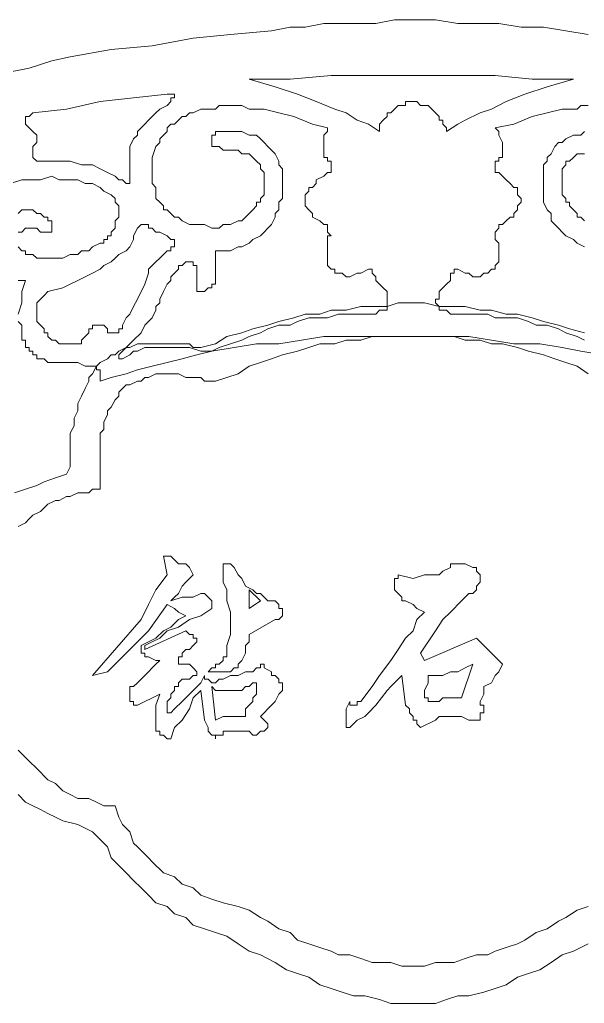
# Model space of a CAD drawing. Extents: x -66030 to 95157, y -13132 to 45879.
# Drawn here: x -1635 to -1043, y 9604 to 10635 of the extents above; entities that cross this region are included whole.
import ezdxf

# ---------------------------------------------------------------- set-up
doc = ezdxf.new("R2010")
doc.units = 0
doc.header["$LTSCALE"] = 100
doc.header["$MEASUREMENT"] = 0
doc.layers.get('0').update_dxf_attribs({"linetype": 'CONTINUOUS'})

msp = doc.modelspace()

# ---------------------------------------------------------------- linework, layer by layer
at = {"lineweight": 0}
for points in [[(-1644.1, 10580.4), (-1624.6, 10584.3), (-1601.1, 10592.1), (-1581.6, 10596.1), (-1538.6, 10603.9), (-1495.7, 10607.8), (-1452.7, 10615.6), (-1413.6, 10619.5), (-1370.7, 10623.4), (-1351.1, 10627.3), (-1335.5, 10627.3), (-1316, 10631.2), (-1296.5, 10631.2), (-1276.9, 10631.2), (-1261.3, 10631.2), (-1241.8, 10635.1), (-1222.2, 10635.1), (-1198.8, 10635.1), (-1175.4, 10631.2), (-1155.8, 10631.2), (-1132.4, 10631.2), (-1109, 10627.3), (-1085.5, 10627.3), (-1062.1, 10623.4), (-1038.7, 10619.5)], [(-1023, 10283.6), (-1046.5, 10287.5), (-1066, 10291.4), (-1089.4, 10295.3), (-1116.8, 10295.3), (-1140.2, 10299.2), (-1163.7, 10303.1), (-1191, 10303.1), (-1214.4, 10303.1), (-1241.8, 10303.1), (-1265.2, 10303.1), (-1292.6, 10303.1), (-1316, 10303.1), (-1339.4, 10299.2), (-1362.9, 10295.3), (-1386.3, 10295.3), (-1409.7, 10291.4), (-1433.2, 10287.5), (-1425.4, 10291.4), (-1413.6, 10295.3), (-1401.9, 10299.2), (-1394.1, 10303.1), (-1382.4, 10307), (-1374.6, 10310.9), (-1362.9, 10314.8), (-1351.1, 10314.8), (-1343.3, 10318.7), (-1331.6, 10322.6), (-1319.9, 10322.6), (-1312.1, 10322.6), (-1300.4, 10326.5), (-1288.6, 10326.5), (-1276.9, 10326.5), (-1265.2, 10326.5), (-1261.3, 10326.5), (-1257.4, 10330.5), (-1253.5, 10330.5), (-1253.5, 10330.5), (-1249.6, 10330.5), (-1249.6, 10330.5), (-1249.6, 10334.4), (-1249.6, 10334.4), (-1249.6, 10338.3), (-1249.6, 10338.3), (-1249.6, 10342.2), (-1249.6, 10342.2), (-1249.6, 10350), (-1253.5, 10353.9), (-1257.4, 10357.8), (-1257.4, 10357.8), (-1261.3, 10361.7), (-1261.3, 10365.6), (-1265.2, 10369.5), (-1265.2, 10369.5), (-1265.2, 10373.4), (-1269.1, 10373.4), (-1276.9, 10369.5), (-1280.8, 10369.5), (-1288.6, 10365.6), (-1292.6, 10365.6), (-1296.5, 10369.5), (-1300.4, 10369.5), (-1304.3, 10369.5), (-1304.3, 10373.4), (-1308.2, 10373.4), (-1308.2, 10373.4), (-1312.1, 10377.3), (-1312.1, 10381.2), (-1312.1, 10385.1), (-1312.1, 10389), (-1312.1, 10396.9), (-1312.1, 10400.8), (-1312.1, 10404.7), (-1312.1, 10408.6), (-1308.2, 10408.6), (-1312.1, 10412.5), (-1312.1, 10412.5), (-1312.1, 10416.4), (-1312.1, 10420.3), (-1316, 10420.3), (-1319.9, 10424.2), (-1327.7, 10428.1), (-1327.7, 10432), (-1331.6, 10435.9), (-1335.5, 10439.8), (-1335.5, 10443.7), (-1335.5, 10443.7), (-1335.5, 10447.6), (-1335.5, 10451.5), (-1331.6, 10455.4), (-1331.6, 10459.3), (-1327.7, 10459.3), (-1323.8, 10463.3), (-1323.8, 10467.2), (-1316, 10471.1), (-1312.1, 10475), (-1312.1, 10475), (-1308.2, 10475), (-1308.2, 10478.9), (-1308.2, 10478.9), (-1308.2, 10482.8), (-1308.2, 10486.7), (-1312.1, 10486.7), (-1312.1, 10490.6), (-1316, 10490.6), (-1316, 10494.5), (-1316, 10494.5), (-1316, 10498.4), (-1316, 10498.4), (-1316, 10502.3), (-1316, 10506.2), (-1316, 10514), (-1312.1, 10517.9), (-1312.1, 10521.8), (-1327.7, 10525.7), (-1347.2, 10533.6), (-1362.9, 10537.5), (-1378.5, 10541.4), (-1386.3, 10541.4), (-1394.1, 10541.4), (-1401.9, 10545.3), (-1405.8, 10545.3), (-1413.6, 10545.3), (-1421.5, 10545.3), (-1425.4, 10545.3), (-1429.3, 10541.4), (-1437.1, 10541.4), (-1441, 10541.4), (-1444.9, 10541.4), (-1452.7, 10537.5), (-1456.6, 10537.5), (-1460.5, 10533.6), (-1464.4, 10533.6), (-1468.3, 10529.7), (-1472.2, 10525.7), (-1476.1, 10525.7), (-1480, 10521.8), (-1480, 10517.9), (-1483.9, 10514), (-1487.9, 10510.1), (-1487.9, 10506.2), (-1491.8, 10502.3), (-1495.7, 10490.6), (-1495.7, 10482.8), (-1495.7, 10475), (-1495.7, 10471.1), (-1495.7, 10463.3), (-1495.7, 10463.3), (-1491.8, 10459.3), (-1491.8, 10455.4), (-1491.8, 10451.5), (-1491.8, 10447.6), (-1487.9, 10443.7), (-1487.9, 10443.7), (-1483.9, 10439.8), (-1483.9, 10435.9), (-1480, 10435.9), (-1476.1, 10432), (-1476.1, 10432), (-1472.2, 10428.1), (-1468.3, 10428.1), (-1464.4, 10424.2), (-1456.6, 10420.3), (-1448.8, 10420.3), (-1441, 10420.3), (-1433.2, 10416.4), (-1425.4, 10416.4), (-1421.5, 10420.3), (-1417.5, 10420.3), (-1413.6, 10420.3), (-1405.8, 10424.2), (-1401.9, 10424.2), (-1398, 10428.1), (-1398, 10428.1), (-1394.1, 10432), (-1390.2, 10435.9), (-1386.3, 10439.8), (-1386.3, 10443.7), (-1382.4, 10443.7), (-1382.4, 10447.6), (-1378.5, 10451.5), (-1378.5, 10455.4), (-1378.5, 10459.3), (-1378.5, 10463.3), (-1378.5, 10467.2), (-1378.5, 10471.1), (-1378.5, 10475), (-1382.4, 10478.9), (-1382.4, 10482.8), (-1386.3, 10486.7), (-1386.3, 10486.7), (-1390.2, 10490.6), (-1394.1, 10494.5), (-1398, 10494.5), (-1401.9, 10494.5), (-1405.8, 10498.4), (-1409.7, 10498.4), (-1417.5, 10498.4), (-1421.5, 10498.4), (-1425.4, 10502.3), (-1429.3, 10502.3), (-1433.2, 10502.3), (-1433.2, 10506.2), (-1433.2, 10506.2), (-1433.2, 10510.1), (-1433.2, 10510.1), (-1433.2, 10510.1), (-1433.2, 10514), (-1429.3, 10514), (-1429.3, 10517.9), (-1425.4, 10517.9), (-1421.5, 10517.9), (-1417.5, 10517.9), (-1413.6, 10517.9), (-1405.8, 10517.9), (-1401.9, 10517.9), (-1394.1, 10514), (-1386.3, 10514), (-1382.4, 10510.1), (-1378.5, 10506.2), (-1374.6, 10502.3), (-1374.6, 10502.3), (-1370.7, 10498.4), (-1370.7, 10498.4), (-1366.8, 10494.5), (-1362.9, 10486.7), (-1362.9, 10482.8), (-1359, 10478.9), (-1359, 10471.1), (-1359, 10467.2), (-1359, 10459.3), (-1359, 10455.4), (-1359, 10447.6), (-1362.9, 10443.7), (-1362.9, 10435.9), (-1366.8, 10432), (-1366.8, 10428.1), (-1370.7, 10420.3), (-1374.6, 10416.4), (-1378.5, 10412.5), (-1382.4, 10408.6), (-1390.2, 10404.7), (-1394.1, 10400.8), (-1401.9, 10396.9), (-1405.8, 10396.9), (-1413.6, 10392.9), (-1421.5, 10392.9), (-1429.3, 10392.9), (-1429.3, 10392.9), (-1429.3, 10389), (-1429.3, 10385.1), (-1429.3, 10385.1), (-1429.3, 10377.3), (-1429.3, 10373.4), (-1429.3, 10369.5), (-1429.3, 10365.6), (-1429.3, 10361.7), (-1429.3, 10361.7), (-1429.3, 10357.8), (-1433.2, 10357.8), (-1433.2, 10353.9), (-1437.1, 10353.9), (-1441, 10350), (-1444.9, 10350), (-1444.9, 10350), (-1444.9, 10350), (-1448.8, 10350), (-1448.8, 10350), (-1448.8, 10353.9), (-1448.8, 10357.8), (-1448.8, 10357.8), (-1448.8, 10361.7), (-1448.8, 10365.6), (-1448.8, 10369.5), (-1448.8, 10373.4), (-1448.8, 10373.4), (-1448.8, 10377.3), (-1452.7, 10377.3), (-1452.7, 10381.2), (-1452.7, 10381.2), (-1456.6, 10381.2), (-1456.6, 10381.2), (-1456.6, 10381.2), (-1460.5, 10381.2), (-1460.5, 10381.2), (-1464.4, 10377.3), (-1468.3, 10377.3), (-1468.3, 10373.4), (-1472.2, 10369.5), (-1476.1, 10365.6), (-1476.1, 10361.7), (-1480, 10357.8), (-1483.9, 10350), (-1487.9, 10342.2), (-1487.9, 10338.3), (-1491.8, 10334.4), (-1491.8, 10330.5), (-1495.7, 10322.6), (-1503.5, 10314.8), (-1507.4, 10307), (-1515.2, 10299.2), (-1519.1, 10295.3), (-1523, 10291.4), (-1526.9, 10287.5), (-1530.8, 10283.6), (-1530.8, 10283.6), (-1530.8, 10283.6), (-1530.8, 10279.7), (-1530.8, 10279.7), (-1526.9, 10279.7), (-1526.9, 10279.7), (-1526.9, 10279.7), (-1519.1, 10283.6), (-1515.2, 10287.5), (-1511.3, 10287.5), (-1503.5, 10291.4), (-1499.6, 10291.4), (-1491.8, 10291.4), (-1487.9, 10291.4), (-1480, 10291.4), (-1476.1, 10291.4), (-1468.3, 10291.4), (-1456.6, 10291.4), (-1444.9, 10287.5), (-1433.2, 10287.5), (-1448.8, 10283.6), (-1464.4, 10279.7), (-1480, 10275.8), (-1495.7, 10271.9), (-1511.3, 10268), (-1523, 10264), (-1538.6, 10260.1), (-1550.3, 10256.2), (-1550.3, 10260.1), (-1550.3, 10264), (-1550.3, 10268), (-1554.3, 10268), (-1554.3, 10271.9), (-1558.2, 10271.9), (-1558.2, 10271.9), (-1562.1, 10271.9), (-1566, 10271.9), (-1566, 10271.9), (-1573.8, 10275.8), (-1577.7, 10275.8), (-1585.5, 10275.8), (-1593.3, 10275.8), (-1597.2, 10275.8), (-1605, 10275.8), (-1608.9, 10279.7), (-1616.7, 10279.7), (-1616.7, 10283.6), (-1620.7, 10283.6), (-1620.7, 10287.5), (-1624.6, 10287.5), (-1624.6, 10291.4), (-1628.5, 10291.4), (-1628.5, 10295.3), (-1628.5, 10299.2), (-1632.4, 10299.2), (-1632.4, 10303.1), (-1632.4, 10307), (-1632.4, 10310.9), (-1632.4, 10314.8), (-1636.3, 10318.7)], [(-1042.6, 10299.2), (-1050.4, 10303.1), (-1062.1, 10307), (-1069.9, 10310.9), (-1081.6, 10314.8), (-1093.4, 10314.8), (-1101.2, 10318.7), (-1112.9, 10322.6), (-1124.6, 10322.6), (-1136.3, 10322.6), (-1144.1, 10326.5), (-1155.8, 10326.5), (-1167.6, 10326.5), (-1179.3, 10326.5), (-1183.2, 10326.5), (-1187.1, 10330.5), (-1191, 10330.5), (-1191, 10330.5), (-1194.9, 10330.5), (-1194.9, 10330.5), (-1194.9, 10334.4), (-1194.9, 10334.4), (-1198.8, 10338.3), (-1198.8, 10338.3), (-1198.8, 10342.2), (-1194.9, 10342.2), (-1194.9, 10350), (-1191, 10353.9), (-1187.1, 10357.8), (-1187.1, 10357.8), (-1183.2, 10361.7), (-1183.2, 10365.6), (-1183.2, 10369.5), (-1179.3, 10369.5), (-1179.3, 10373.4), (-1175.4, 10373.4), (-1167.6, 10369.5), (-1163.7, 10369.5), (-1159.8, 10365.6), (-1151.9, 10365.6), (-1148, 10369.5), (-1144.1, 10369.5), (-1144.1, 10369.5), (-1140.2, 10373.4), (-1136.3, 10373.4), (-1136.3, 10373.4), (-1136.3, 10377.3), (-1132.4, 10381.2), (-1132.4, 10385.1), (-1132.4, 10389), (-1132.4, 10396.9), (-1132.4, 10400.8), (-1136.3, 10404.7), (-1136.3, 10408.6), (-1136.3, 10408.6), (-1136.3, 10412.5), (-1136.3, 10412.5), (-1132.4, 10416.4), (-1132.4, 10420.3), (-1128.5, 10420.3), (-1124.6, 10424.2), (-1120.7, 10428.1), (-1116.8, 10428.1), (-1116.8, 10432), (-1112.9, 10435.9), (-1112.9, 10439.8), (-1109, 10443.7), (-1109, 10443.7), (-1109, 10447.6), (-1112.9, 10451.5), (-1112.9, 10455.4), (-1112.9, 10459.3), (-1116.8, 10459.3), (-1120.7, 10463.3), (-1124.6, 10467.2), (-1128.5, 10471.1), (-1132.4, 10475), (-1136.3, 10475), (-1136.3, 10475), (-1136.3, 10478.9), (-1136.3, 10478.9), (-1136.3, 10482.8), (-1136.3, 10486.7), (-1136.3, 10486.7), (-1132.4, 10486.7), (-1132.4, 10490.6), (-1128.5, 10490.6), (-1128.5, 10494.5), (-1128.5, 10494.5), (-1128.5, 10498.4), (-1128.5, 10498.4), (-1128.5, 10502.3), (-1128.5, 10506.2), (-1132.4, 10514), (-1132.4, 10517.9), (-1136.3, 10521.8), (-1116.8, 10525.7), (-1097.3, 10533.6), (-1081.6, 10537.5), (-1066, 10541.4), (-1058.2, 10541.4), (-1050.4, 10541.4), (-1046.5, 10545.3), (-1038.7, 10545.3)], [(-1042.6, 10517.9), (-1046.5, 10514), (-1054.3, 10514), (-1062.1, 10510.1), (-1066, 10506.2), (-1069.9, 10506.2), (-1073.8, 10502.3), (-1073.8, 10502.3), (-1077.7, 10494.5), (-1081.6, 10490.6), (-1081.6, 10486.7), (-1085.5, 10482.8), (-1085.5, 10475), (-1085.5, 10471.1), (-1085.5, 10463.3), (-1085.5, 10459.3), (-1085.5, 10451.5), (-1085.5, 10447.6), (-1085.5, 10443.7), (-1081.6, 10435.9), (-1077.7, 10432), (-1077.7, 10424.2), (-1073.8, 10420.3), (-1069.9, 10416.4), (-1066, 10412.5), (-1062.1, 10408.6), (-1054.3, 10404.7), (-1050.4, 10400.8), (-1042.6, 10396.9)], [(-1042.6, 10424.2), (-1046.5, 10428.1), (-1050.4, 10428.1), (-1050.4, 10432), (-1054.3, 10435.9), (-1058.2, 10439.8), (-1058.2, 10443.7), (-1062.1, 10443.7), (-1062.1, 10447.6), (-1066, 10451.5), (-1066, 10455.4), (-1066, 10459.3), (-1066, 10463.3), (-1066, 10467.2), (-1066, 10471.1), (-1066, 10475), (-1066, 10478.9), (-1062.1, 10482.8), (-1062.1, 10486.7), (-1058.2, 10486.7), (-1054.3, 10490.6), (-1050.4, 10494.5), (-1046.5, 10494.5), (-1042.6, 10494.5)], [(-1636.3, 10396.9), (-1632.4, 10392.9), (-1632.4, 10392.9), (-1628.5, 10392.9), (-1628.5, 10389), (-1624.6, 10389), (-1620.7, 10389), (-1620.7, 10389), (-1616.7, 10385.1), (-1612.8, 10385.1), (-1605, 10385.1), (-1601.1, 10385.1), (-1597.2, 10385.1), (-1589.4, 10385.1), (-1581.6, 10389), (-1573.8, 10389), (-1569.9, 10392.9), (-1562.1, 10392.9), (-1558.2, 10396.9), (-1550.3, 10400.8), (-1546.4, 10400.8), (-1546.4, 10404.7), (-1542.5, 10404.7), (-1542.5, 10408.6), (-1538.6, 10408.6), (-1538.6, 10412.5), (-1534.7, 10416.4), (-1534.7, 10420.3), (-1534.7, 10420.3), (-1534.7, 10424.2), (-1530.8, 10428.1), (-1530.8, 10432), (-1530.8, 10435.9), (-1530.8, 10439.8), (-1534.7, 10443.7), (-1534.7, 10447.6), (-1538.6, 10451.5), (-1546.4, 10455.4), (-1550.3, 10459.3), (-1558.2, 10463.3), (-1566, 10463.3), (-1573.8, 10467.2), (-1581.6, 10467.2), (-1593.3, 10467.2), (-1601.1, 10471.1), (-1612.8, 10467.2), (-1620.7, 10467.2), (-1632.4, 10467.2), (-1644.1, 10463.3)], [(-1636.3, 10432), (-1632.4, 10435.9), (-1628.5, 10435.9), (-1624.6, 10435.9), (-1620.7, 10435.9), (-1616.7, 10432), (-1612.8, 10432), (-1608.9, 10428.1), (-1608.9, 10428.1), (-1605, 10428.1), (-1605, 10424.2), (-1601.1, 10424.2), (-1601.1, 10420.3), (-1601.1, 10420.3), (-1601.1, 10416.4), (-1601.1, 10416.4), (-1601.1, 10412.5), (-1601.1, 10412.5), (-1601.1, 10412.5), (-1605, 10412.5), (-1605, 10412.5), (-1608.9, 10412.5), (-1608.9, 10412.5), (-1612.8, 10412.5), (-1616.7, 10416.4), (-1616.7, 10416.4), (-1620.7, 10416.4), (-1624.6, 10416.4), (-1624.6, 10416.4), (-1628.5, 10416.4), (-1628.5, 10416.4), (-1632.4, 10412.5), (-1632.4, 10412.5), (-1636.3, 10412.5)], [(-1636.3, 10326.5), (-1632.4, 10338.3), (-1632.4, 10350), (-1628.5, 10361.7), (-1636.3, 10361.7)], [(-1640.2, 10139.1), (-1628.5, 10143), (-1616.7, 10146.9), (-1608.9, 10150.8), (-1597.2, 10154.7), (-1585.5, 10158.6), (-1581.6, 10166.4), (-1581.6, 10178.1), (-1581.6, 10189.8), (-1581.6, 10201.6), (-1577.7, 10209.4), (-1577.7, 10217.2), (-1573.8, 10225), (-1573.8, 10232.8), (-1569.9, 10240.6), (-1566, 10248.4), (-1562.1, 10256.2), (-1562.1, 10260.1), (-1558.2, 10264), (-1554.3, 10271.9), (-1550.3, 10275.8), (-1542.5, 10279.7), (-1538.6, 10283.6), (-1534.7, 10283.6), (-1530.8, 10287.5), (-1523, 10291.4), (-1519.1, 10291.4), (-1511.3, 10295.3), (-1507.4, 10295.3), (-1499.6, 10295.3), (-1491.8, 10295.3), (-1487.9, 10295.3), (-1480, 10295.3), (-1472.2, 10295.3), (-1464.4, 10295.3), (-1456.6, 10295.3), (-1452.7, 10291.4), (-1444.9, 10291.4), (-1429.3, 10295.3), (-1417.5, 10303.1), (-1401.9, 10307), (-1390.2, 10310.9), (-1374.6, 10314.8), (-1362.9, 10318.7), (-1347.2, 10322.6), (-1335.5, 10326.5), (-1319.9, 10326.5), (-1308.2, 10330.5), (-1292.6, 10330.5), (-1276.9, 10334.4), (-1265.2, 10334.4), (-1249.6, 10334.4), (-1237.9, 10338.3), (-1222.2, 10338.3), (-1222.2, 10338.3), (-1210.5, 10338.3), (-1194.9, 10334.4), (-1179.3, 10334.4), (-1167.6, 10334.4), (-1151.9, 10330.5), (-1140.2, 10330.5), (-1124.6, 10326.5), (-1112.9, 10326.5), (-1097.3, 10322.6), (-1085.5, 10318.7), (-1069.9, 10314.8), (-1058.2, 10310.9), (-1042.6, 10307)], [(-1640.2, 10139.1), (-1628.5, 10143), (-1616.7, 10146.9), (-1608.9, 10150.8), (-1597.2, 10154.7), (-1585.5, 10158.6), (-1581.6, 10166.4), (-1581.6, 10178.1), (-1581.6, 10189.8), (-1581.6, 10201.6), (-1577.7, 10209.4), (-1577.7, 10217.2), (-1573.8, 10225), (-1573.8, 10232.8), (-1569.9, 10240.6), (-1566, 10248.4), (-1562.1, 10256.2), (-1562.1, 10260.1), (-1558.2, 10264), (-1554.3, 10271.9), (-1550.3, 10275.8), (-1542.5, 10279.7), (-1538.6, 10283.6), (-1534.7, 10283.6), (-1530.8, 10287.5), (-1523, 10291.4), (-1519.1, 10291.4), (-1511.3, 10295.3), (-1507.4, 10295.3), (-1499.6, 10295.3), (-1491.8, 10295.3), (-1487.9, 10295.3), (-1480, 10295.3), (-1472.2, 10295.3), (-1464.4, 10295.3), (-1456.6, 10295.3), (-1452.7, 10291.4), (-1444.9, 10291.4), (-1429.3, 10295.3), (-1417.5, 10303.1), (-1401.9, 10307), (-1390.2, 10310.9), (-1374.6, 10314.8), (-1362.9, 10318.7), (-1347.2, 10322.6), (-1335.5, 10326.5), (-1319.9, 10326.5), (-1308.2, 10330.5), (-1292.6, 10330.5), (-1276.9, 10334.4), (-1265.2, 10334.4), (-1249.6, 10334.4), (-1237.9, 10338.3), (-1222.2, 10338.3), (-1222.2, 10338.3), (-1210.5, 10338.3), (-1194.9, 10334.4), (-1179.3, 10334.4), (-1167.6, 10334.4), (-1151.9, 10330.5), (-1140.2, 10330.5), (-1124.6, 10326.5), (-1112.9, 10326.5), (-1097.3, 10322.6), (-1085.5, 10318.7), (-1069.9, 10314.8), (-1058.2, 10310.9), (-1042.6, 10307)], [(-1038.7, 10264), (-1050.4, 10271.9), (-1062.1, 10275.8), (-1073.8, 10279.7), (-1085.5, 10283.6), (-1101.2, 10287.5), (-1112.9, 10291.4), (-1128.5, 10295.3), (-1140.2, 10295.3), (-1151.9, 10299.2), (-1167.6, 10299.2), (-1179.3, 10303.1), (-1194.9, 10303.1), (-1210.5, 10303.1), (-1222.2, 10303.1), (-1237.9, 10303.1), (-1249.6, 10303.1), (-1265.2, 10303.1), (-1276.9, 10299.2), (-1292.6, 10299.2), (-1304.3, 10295.3), (-1319.9, 10295.3), (-1331.6, 10291.4), (-1343.3, 10287.5), (-1359, 10283.6), (-1370.7, 10279.7), (-1382.4, 10275.8), (-1394.1, 10271.9), (-1405.8, 10264), (-1417.5, 10260.1), (-1429.3, 10256.2), (-1441, 10256.2), (-1444.9, 10260.1), (-1452.7, 10260.1), (-1460.5, 10260.1), (-1468.3, 10264), (-1476.1, 10264), (-1480, 10264), (-1487.9, 10264), (-1491.8, 10264), (-1499.6, 10260.1), (-1503.5, 10260.1), (-1507.4, 10256.2), (-1511.3, 10256.2), (-1519.1, 10252.3), (-1523, 10252.3), (-1526.9, 10248.4), (-1530.8, 10244.5), (-1530.8, 10240.6), (-1534.7, 10236.7), (-1538.6, 10228.9), (-1542.5, 10225), (-1542.5, 10221.1), (-1546.4, 10213.3), (-1546.4, 10205.5), (-1550.3, 10201.6), (-1550.3, 10193.7), (-1550.3, 10185.9), (-1550.3, 10178.1), (-1550.3, 10170.3), (-1550.3, 10162.5), (-1550.3, 10150.8), (-1550.3, 10143), (-1558.2, 10143), (-1562.1, 10139.1), (-1569.9, 10139.1), (-1573.8, 10139.1), (-1581.6, 10135.2), (-1585.5, 10135.2), (-1593.3, 10131.2), (-1597.2, 10131.2), (-1605, 10127.3), (-1608.9, 10123.4), (-1612.8, 10119.5), (-1620.7, 10115.6), (-1624.6, 10111.7), (-1628.5, 10107.8), (-1636.3, 10103.9)], [(-1038.7, 10264), (-1050.4, 10271.9), (-1062.1, 10275.8), (-1073.8, 10279.7), (-1085.5, 10283.6), (-1101.2, 10287.5), (-1112.9, 10291.4), (-1128.5, 10295.3), (-1140.2, 10295.3), (-1151.9, 10299.2), (-1167.6, 10299.2), (-1179.3, 10303.1), (-1194.9, 10303.1), (-1210.5, 10303.1), (-1222.2, 10303.1), (-1237.9, 10303.1), (-1249.6, 10303.1), (-1265.2, 10303.1), (-1276.9, 10299.2), (-1292.6, 10299.2), (-1304.3, 10295.3), (-1319.9, 10295.3), (-1331.6, 10291.4), (-1343.3, 10287.5), (-1359, 10283.6), (-1370.7, 10279.7), (-1382.4, 10275.8), (-1394.1, 10271.9), (-1405.8, 10264), (-1417.5, 10260.1), (-1429.3, 10256.2), (-1441, 10256.2), (-1444.9, 10260.1), (-1452.7, 10260.1), (-1460.5, 10260.1), (-1468.3, 10264), (-1476.1, 10264), (-1480, 10264), (-1487.9, 10264), (-1491.8, 10264), (-1499.6, 10260.1), (-1503.5, 10260.1), (-1507.4, 10256.2), (-1511.3, 10256.2), (-1519.1, 10252.3), (-1523, 10252.3), (-1526.9, 10248.4), (-1530.8, 10244.5), (-1530.8, 10240.6), (-1534.7, 10236.7), (-1538.6, 10228.9), (-1542.5, 10225), (-1542.5, 10221.1), (-1546.4, 10213.3), (-1546.4, 10205.5), (-1550.3, 10201.6), (-1550.3, 10193.7), (-1550.3, 10185.9), (-1550.3, 10178.1), (-1550.3, 10170.3), (-1550.3, 10162.5), (-1550.3, 10150.8), (-1550.3, 10143), (-1558.2, 10143), (-1562.1, 10139.1), (-1569.9, 10139.1), (-1573.8, 10139.1), (-1581.6, 10135.2), (-1585.5, 10135.2), (-1593.3, 10131.2), (-1597.2, 10131.2), (-1605, 10127.3), (-1608.9, 10123.4), (-1612.8, 10119.5), (-1620.7, 10115.6), (-1624.6, 10111.7), (-1628.5, 10107.8), (-1636.3, 10103.9)], [(-1636.3, 9869.5), (-1628.5, 9861.7), (-1624.6, 9857.8), (-1616.7, 9850), (-1612.8, 9846.1), (-1608.9, 9842.2), (-1605, 9838.3), (-1597.2, 9834.4), (-1589.4, 9826.6), (-1581.6, 9822.7), (-1573.8, 9818.8), (-1562.1, 9818.8), (-1554.3, 9814.9), (-1546.4, 9811), (-1534.7, 9811), (-1530.8, 9799.2), (-1526.9, 9791.4), (-1519.1, 9783.6), (-1515.2, 9771.9), (-1511.3, 9768), (-1507.4, 9764.1), (-1503.5, 9760.2), (-1499.6, 9756.3), (-1495.7, 9752.4), (-1491.8, 9748.5), (-1487.9, 9744.6), (-1483.9, 9740.6), (-1472.2, 9736.7), (-1464.4, 9728.9), (-1452.7, 9725), (-1444.9, 9717.2), (-1433.2, 9713.3), (-1421.5, 9709.4), (-1405.8, 9705.5), (-1394.1, 9701.6), (-1382.4, 9693.8), (-1374.6, 9689.9), (-1362.9, 9682.1), (-1351.1, 9678.2), (-1343.3, 9670.3), (-1331.6, 9666.4), (-1319.9, 9662.5), (-1308.2, 9658.6), (-1300.4, 9654.7), (-1288.6, 9654.7), (-1276.9, 9650.8), (-1265.2, 9646.9), (-1257.4, 9646.9), (-1245.7, 9646.9), (-1234, 9643), (-1222.2, 9643), (-1222.2, 9643), (-1210.5, 9643), (-1198.8, 9646.9), (-1191, 9646.9), (-1179.3, 9646.9), (-1167.6, 9650.8), (-1155.8, 9654.7), (-1144.1, 9654.7), (-1136.3, 9658.6), (-1124.6, 9662.5), (-1112.9, 9666.4), (-1105.1, 9670.3), (-1093.4, 9678.2), (-1081.6, 9682.1), (-1069.9, 9689.9), (-1062.1, 9693.8), (-1050.4, 9701.6), (-1038.7, 9705.5)], [(-1636.3, 9869.5), (-1628.5, 9861.7), (-1624.6, 9857.8), (-1616.7, 9850), (-1612.8, 9846.1), (-1608.9, 9842.2), (-1605, 9838.3), (-1597.2, 9834.4), (-1589.4, 9826.6), (-1581.6, 9822.7), (-1573.8, 9818.8), (-1562.1, 9818.8), (-1554.3, 9814.9), (-1546.4, 9811), (-1534.7, 9811), (-1530.8, 9799.2), (-1526.9, 9791.4), (-1519.1, 9783.6), (-1515.2, 9771.9), (-1511.3, 9768), (-1507.4, 9764.1), (-1503.5, 9760.2), (-1499.6, 9756.3), (-1495.7, 9752.4), (-1491.8, 9748.5), (-1487.9, 9744.6), (-1483.9, 9740.6), (-1472.2, 9736.7), (-1464.4, 9728.9), (-1452.7, 9725), (-1444.9, 9717.2), (-1433.2, 9713.3), (-1421.5, 9709.4), (-1405.8, 9705.5), (-1394.1, 9701.6), (-1382.4, 9693.8), (-1374.6, 9689.9), (-1362.9, 9682.1), (-1351.1, 9678.2), (-1343.3, 9670.3), (-1331.6, 9666.4), (-1319.9, 9662.5), (-1308.2, 9658.6), (-1300.4, 9654.7), (-1288.6, 9654.7), (-1276.9, 9650.8), (-1265.2, 9646.9), (-1257.4, 9646.9), (-1245.7, 9646.9), (-1234, 9643), (-1222.2, 9643), (-1222.2, 9643), (-1210.5, 9643), (-1198.8, 9646.9), (-1191, 9646.9), (-1179.3, 9646.9), (-1167.6, 9650.8), (-1155.8, 9654.7), (-1144.1, 9654.7), (-1136.3, 9658.6), (-1124.6, 9662.5), (-1112.9, 9666.4), (-1105.1, 9670.3), (-1093.4, 9678.2), (-1081.6, 9682.1), (-1069.9, 9689.9), (-1062.1, 9693.8), (-1050.4, 9701.6), (-1038.7, 9705.5)], [(-1038.7, 9666.4), (-1054.3, 9658.6), (-1066, 9654.7), (-1077.7, 9646.9), (-1089.4, 9639.1), (-1101.2, 9635.2), (-1112.9, 9631.3), (-1124.6, 9623.5), (-1136.3, 9619.6), (-1148, 9615.7), (-1163.7, 9611.8), (-1175.4, 9611.8), (-1187.1, 9607.8), (-1198.8, 9603.9), (-1210.5, 9603.9), (-1222.2, 9603.9), (-1234, 9603.9), (-1245.7, 9603.9), (-1257.4, 9607.8), (-1273, 9611.8), (-1284.7, 9611.8), (-1296.5, 9615.7), (-1308.2, 9619.6), (-1319.9, 9623.5), (-1331.6, 9631.3), (-1343.3, 9635.2), (-1355.1, 9639.1), (-1366.8, 9646.9), (-1382.4, 9654.7), (-1394.1, 9658.6), (-1405.8, 9666.4), (-1417.5, 9674.2), (-1429.3, 9678.2), (-1441, 9682.1), (-1452.7, 9686), (-1460.5, 9693.8), (-1472.2, 9697.7), (-1480, 9705.5), (-1491.8, 9709.4), (-1499.6, 9717.2), (-1507.4, 9725), (-1515.2, 9732.8), (-1523, 9740.6), (-1530.8, 9748.5), (-1538.6, 9756.3), (-1542.5, 9768), (-1550.3, 9775.8), (-1558.2, 9783.6), (-1573.8, 9791.4), (-1589.4, 9795.3), (-1597.2, 9799.2), (-1605, 9803.1), (-1612.8, 9807.1), (-1620.7, 9811), (-1628.5, 9814.9), (-1636.3, 9822.7)], [(-1038.7, 9666.4), (-1054.3, 9658.6), (-1066, 9654.7), (-1077.7, 9646.9), (-1089.4, 9639.1), (-1101.2, 9635.2), (-1112.9, 9631.3), (-1124.6, 9623.5), (-1136.3, 9619.6), (-1148, 9615.7), (-1163.7, 9611.8), (-1175.4, 9611.8), (-1187.1, 9607.8), (-1198.8, 9603.9), (-1210.5, 9603.9), (-1222.2, 9603.9), (-1234, 9603.9), (-1245.7, 9603.9), (-1257.4, 9607.8), (-1273, 9611.8), (-1284.7, 9611.8), (-1296.5, 9615.7), (-1308.2, 9619.6), (-1319.9, 9623.5), (-1331.6, 9631.3), (-1343.3, 9635.2), (-1355.1, 9639.1), (-1366.8, 9646.9), (-1382.4, 9654.7), (-1394.1, 9658.6), (-1405.8, 9666.4), (-1417.5, 9674.2), (-1429.3, 9678.2), (-1441, 9682.1), (-1452.7, 9686), (-1460.5, 9693.8), (-1472.2, 9697.7), (-1480, 9705.5), (-1491.8, 9709.4), (-1499.6, 9717.2), (-1507.4, 9725), (-1515.2, 9732.8), (-1523, 9740.6), (-1530.8, 9748.5), (-1538.6, 9756.3), (-1542.5, 9768), (-1550.3, 9775.8), (-1558.2, 9783.6), (-1573.8, 9791.4), (-1589.4, 9795.3), (-1597.2, 9799.2), (-1605, 9803.1), (-1612.8, 9807.1), (-1620.7, 9811), (-1628.5, 9814.9), (-1636.3, 9822.7)]]:
    msp.add_lwpolyline(points, dxfattribs=at)
for points in [[(-1187.1, 10517.9), (-1175.4, 10525.7), (-1167.6, 10529.7), (-1151.9, 10537.5), (-1140.2, 10541.4), (-1124.6, 10549.2), (-1105.1, 10557), (-1081.6, 10564.8), (-1054.3, 10572.6), (-1097.3, 10572.6), (-1136.3, 10576.5), (-1179.3, 10576.5), (-1202.7, 10576.5), (-1222.2, 10576.5), (-1241.8, 10576.5), (-1265.2, 10576.5), (-1308.2, 10576.5), (-1351.1, 10572.6), (-1394.1, 10572.6), (-1366.8, 10564.8), (-1343.3, 10557), (-1323.8, 10549.2), (-1304.3, 10541.4), (-1292.6, 10537.5), (-1280.8, 10529.7), (-1269.1, 10525.7), (-1257.4, 10517.9), (-1257.4, 10521.8), (-1257.4, 10525.7), (-1253.5, 10529.7), (-1253.5, 10529.7), (-1249.6, 10533.6), (-1249.6, 10537.5), (-1245.7, 10537.5), (-1241.8, 10541.4), (-1241.8, 10541.4), (-1237.9, 10545.3), (-1237.9, 10545.3), (-1234, 10545.3), (-1230.1, 10545.3), (-1230.1, 10549.2), (-1226.2, 10549.2), (-1222.2, 10549.2), (-1218.3, 10549.2), (-1218.3, 10549.2), (-1214.4, 10545.3), (-1210.5, 10545.3), (-1210.5, 10545.3), (-1206.6, 10545.3), (-1202.7, 10541.4), (-1202.7, 10541.4), (-1198.8, 10537.5), (-1198.8, 10537.5), (-1194.9, 10533.6), (-1194.9, 10529.7), (-1191, 10529.7), (-1191, 10525.7), (-1187.1, 10521.8), (-1187.1, 10517.9)], [(-1476.1, 10549.2), (-1476.1, 10553.1), (-1472.2, 10553.1), (-1472.2, 10557), (-1472.2, 10557), (-1472.2, 10557), (-1472.2, 10557), (-1472.2, 10557), (-1476.1, 10557), (-1480, 10557), (-1480, 10557), (-1515.2, 10553.1), (-1550.3, 10549.2), (-1585.5, 10541.4), (-1620.7, 10537.5), (-1624.6, 10533.6), (-1628.5, 10533.6), (-1628.5, 10533.6), (-1628.5, 10529.7), (-1628.5, 10529.7), (-1628.5, 10525.7), (-1628.5, 10525.7), (-1624.6, 10521.8), (-1620.7, 10517.9), (-1620.7, 10517.9), (-1616.7, 10514), (-1616.7, 10510.1), (-1616.7, 10506.2), (-1620.7, 10502.3), (-1620.7, 10498.4), (-1620.7, 10494.5), (-1620.7, 10494.5), (-1620.7, 10490.6), (-1620.7, 10490.6), (-1620.7, 10490.6), (-1616.7, 10486.7), (-1612.8, 10486.7), (-1612.8, 10486.7), (-1608.9, 10486.7), (-1593.3, 10486.7), (-1581.6, 10486.7), (-1569.9, 10482.8), (-1558.2, 10482.8), (-1550.3, 10478.9), (-1542.5, 10475), (-1534.7, 10471.1), (-1530.8, 10467.2), (-1526.9, 10467.2), (-1526.9, 10467.2), (-1523, 10463.3), (-1523, 10463.3), (-1523, 10463.3), (-1519.1, 10463.3), (-1519.1, 10463.3), (-1519.1, 10463.3), (-1519.1, 10467.2), (-1519.1, 10471.1), (-1519.1, 10475), (-1519.1, 10482.8), (-1519.1, 10486.7), (-1519.1, 10494.5), (-1519.1, 10498.4), (-1519.1, 10502.3), (-1515.2, 10510.1), (-1511.3, 10514), (-1511.3, 10517.9), (-1507.4, 10521.8), (-1503.5, 10525.7), (-1499.6, 10529.7), (-1495.7, 10533.6), (-1491.8, 10537.5), (-1487.9, 10541.4), (-1480, 10545.3), (-1476.1, 10549.2)], [(-1476.1, 10404.7), (-1480, 10408.6), (-1487.9, 10412.5), (-1491.8, 10412.5), (-1491.8, 10412.5), (-1495.7, 10416.4), (-1499.6, 10416.4), (-1499.6, 10420.3), (-1503.5, 10420.3), (-1503.5, 10420.3), (-1507.4, 10420.3), (-1507.4, 10420.3), (-1507.4, 10420.3), (-1511.3, 10416.4), (-1511.3, 10416.4), (-1515.2, 10408.6), (-1515.2, 10404.7), (-1519.1, 10396.9), (-1523, 10392.9), (-1530.8, 10389), (-1534.7, 10385.1), (-1538.6, 10381.2), (-1546.4, 10377.3), (-1550.3, 10373.4), (-1558.2, 10369.5), (-1566, 10365.6), (-1573.8, 10361.7), (-1581.6, 10357.8), (-1589.4, 10353.9), (-1605, 10350), (-1608.9, 10346.1), (-1612.8, 10342.2), (-1612.8, 10342.2), (-1616.7, 10338.3), (-1616.7, 10334.4), (-1616.7, 10330.5), (-1616.7, 10326.5), (-1616.7, 10326.5), (-1616.7, 10322.6), (-1616.7, 10318.7), (-1612.8, 10314.8), (-1612.8, 10314.8), (-1608.9, 10310.9), (-1608.9, 10307), (-1605, 10307), (-1605, 10303.1), (-1601.1, 10299.2), (-1601.1, 10299.2), (-1597.2, 10299.2), (-1593.3, 10295.3), (-1589.4, 10295.3), (-1589.4, 10295.3), (-1585.5, 10295.3), (-1581.6, 10295.3), (-1577.7, 10295.3), (-1577.7, 10295.3), (-1573.8, 10295.3), (-1569.9, 10295.3), (-1569.9, 10299.2), (-1566, 10303.1), (-1566, 10303.1), (-1562.1, 10307), (-1562.1, 10310.9), (-1558.2, 10310.9), (-1558.2, 10314.8), (-1554.3, 10314.8), (-1550.3, 10314.8), (-1550.3, 10314.8), (-1546.4, 10314.8), (-1542.5, 10310.9), (-1542.5, 10307), (-1538.6, 10307), (-1534.7, 10307), (-1534.7, 10307), (-1530.8, 10307), (-1530.8, 10310.9), (-1526.9, 10310.9), (-1526.9, 10314.8), (-1523, 10322.6), (-1519.1, 10326.5), (-1515.2, 10334.4), (-1511.3, 10342.2), (-1503.5, 10357.8), (-1499.6, 10369.5), (-1499.6, 10373.4), (-1499.6, 10373.4), (-1495.7, 10377.3), (-1495.7, 10377.3), (-1491.8, 10381.2), (-1487.9, 10385.1), (-1487.9, 10385.1), (-1480, 10392.9), (-1476.1, 10392.9), (-1476.1, 10396.9), (-1472.2, 10396.9), (-1472.2, 10400.8), (-1472.2, 10400.8), (-1472.2, 10400.8), (-1472.2, 10400.8), (-1472.2, 10404.7), (-1472.2, 10404.7), (-1472.2, 10404.7), (-1476.1, 10404.7)], [(-1362.9, 9928.1), (-1366.8, 9920.3), (-1370.7, 9916.4), (-1374.6, 9912.5), (-1378.5, 9908.6), (-1382.4, 9904.7), (-1378.5, 9900.8), (-1378.5, 9900.8), (-1374.6, 9896.9), (-1374.6, 9893), (-1374.6, 9893), (-1378.5, 9889.1), (-1378.5, 9889.1), (-1378.5, 9889.1), (-1382.4, 9889.1), (-1386.3, 9885.2), (-1390.2, 9885.2), (-1394.1, 9889.1), (-1409.7, 9889.1), (-1417.5, 9889.1), (-1417.5, 9889.1), (-1421.5, 9889.1), (-1421.5, 9885.2), (-1425.4, 9885.2), (-1429.3, 9885.2), (-1429.3, 9881.3), (-1429.3, 9885.2), (-1433.2, 9885.2), (-1437.1, 9889.1), (-1437.1, 9893), (-1441, 9900.8), (-1444.9, 9932), (-1452.7, 9924.2), (-1456.6, 9912.5), (-1464.4, 9900.8), (-1472.2, 9893), (-1476.1, 9881.3), (-1480, 9881.3), (-1483.9, 9885.2), (-1483.9, 9885.2), (-1487.9, 9885.2), (-1487.9, 9889.1), (-1491.8, 9889.1), (-1491.8, 9893), (-1491.8, 9896.9), (-1491.8, 9916.4), (-1487.9, 9928.1), (-1511.3, 9916.4), (-1515.2, 9916.4), (-1515.2, 9920.3), (-1515.2, 9920.3), (-1519.1, 9920.3), (-1519.1, 9924.2), (-1519.1, 9924.2), (-1519.1, 9928.1), (-1519.1, 9928.1), (-1519.1, 9932), (-1519.1, 9932), (-1519.1, 9932), (-1519.1, 9935.9), (-1515.2, 9935.9), (-1511.3, 9939.9), (-1503.5, 9947.7), (-1499.6, 9951.6), (-1495.7, 9955.5), (-1491.8, 9959.4), (-1487.9, 9963.3), (-1487.9, 9963.3), (-1491.8, 9963.3), (-1499.6, 9967.2), (-1503.5, 9967.2), (-1503.5, 9971.1), (-1507.4, 9971.1), (-1507.4, 9971.1), (-1507.4, 9975), (-1507.4, 9975), (-1507.4, 9975), (-1507.4, 9978.9), (-1491.8, 9986.7), (-1483.9, 9994.5), (-1476.1, 9998.4), (-1468.3, 10006.3), (-1460.5, 10010.2), (-1468.3, 10014.1), (-1472.2, 10018), (-1480, 10021.9), (-1499.6, 9994.5), (-1542.5, 9951.6), (-1558.2, 9947.7), (-1507.4, 10006.3), (-1499.6, 10021.9), (-1491.8, 10037.5), (-1480, 10053.1), (-1483.9, 10072.7), (-1476.1, 10072.7), (-1472.2, 10068.8), (-1468.3, 10064.8), (-1460.5, 10064.8), (-1456.6, 10060.9), (-1452.7, 10053.1), (-1460.5, 10045.3), (-1464.4, 10041.4), (-1468.3, 10033.6), (-1472.2, 10029.7), (-1476.1, 10025.8), (-1464.4, 10029.7), (-1456.6, 10029.7), (-1452.7, 10029.7), (-1444.9, 10033.6), (-1441, 10033.6), (-1437.1, 10029.7), (-1437.1, 10029.7), (-1433.2, 10025.8), (-1433.2, 10021.9), (-1433.2, 10018), (-1433.2, 10018), (-1444.9, 10010.2), (-1456.6, 10006.3), (-1468.3, 9998.4), (-1480, 9994.5), (-1487.9, 9986.7), (-1495.7, 9982.8), (-1503.5, 9978.9), (-1503.5, 9975), (-1460.5, 9994.5), (-1456.6, 9990.6), (-1452.7, 9990.6), (-1452.7, 9986.7), (-1448.8, 9986.7), (-1448.8, 9986.7), (-1448.8, 9982.8), (-1448.8, 9982.8), (-1448.8, 9982.8), (-1452.7, 9978.9), (-1452.7, 9978.9), (-1456.6, 9975), (-1460.5, 9975), (-1460.5, 9975), (-1464.4, 9971.1), (-1464.4, 9971.1), (-1464.4, 9967.2), (-1468.3, 9967.2), (-1468.3, 9963.3), (-1468.3, 9963.3), (-1468.3, 9959.4), (-1464.4, 9959.4), (-1464.4, 9959.4), (-1460.5, 9959.4), (-1456.6, 9959.4), (-1456.6, 9959.4), (-1452.7, 9955.5), (-1452.7, 9955.5), (-1448.8, 9951.6), (-1448.8, 9951.6), (-1448.8, 9947.7), (-1452.7, 9947.7), (-1456.6, 9943.8), (-1464.4, 9943.8), (-1468.3, 9939.9), (-1468.3, 9935.9), (-1472.2, 9935.9), (-1472.2, 9932), (-1476.1, 9928.1), (-1476.1, 9924.2), (-1480, 9920.3), (-1480, 9912.5), (-1480, 9908.6), (-1476.1, 9908.6), (-1472.2, 9912.5), (-1464.4, 9920.3), (-1456.6, 9928.1), (-1452.7, 9932), (-1444.9, 9939.9), (-1441, 9947.7), (-1441, 9947.7), (-1441, 9943.8), (-1437.1, 9943.8), (-1437.1, 9943.8), (-1437.1, 9943.8), (-1433.2, 9939.9), (-1433.2, 9939.9), (-1429.3, 9939.9), (-1425.4, 9943.8), (-1421.5, 9943.8), (-1413.6, 9947.7), (-1409.7, 9947.7), (-1405.8, 9947.7), (-1398, 9951.6), (-1390.2, 9951.6), (-1386.3, 9955.5), (-1382.4, 9955.5), (-1382.4, 9959.4), (-1382.4, 9959.4), (-1378.5, 9959.4), (-1378.5, 9955.5), (-1370.7, 9951.6), (-1370.7, 9947.7), (-1366.8, 9947.7), (-1362.9, 9943.8), (-1362.9, 9943.8), (-1362.9, 9939.9), (-1359, 9939.9), (-1359, 9935.9), (-1359, 9935.9), (-1359, 9935.9), (-1359, 9932), (-1362.9, 9928.1)], [(-1366.8, 10006.3), (-1394.1, 9990.6), (-1394.1, 9982.8), (-1398, 9978.9), (-1398, 9971.1), (-1401.9, 9963.3), (-1401.9, 9963.3), (-1405.8, 9959.4), (-1405.8, 9955.5), (-1409.7, 9955.5), (-1413.6, 9951.6), (-1417.5, 9951.6), (-1417.5, 9951.6), (-1421.5, 9951.6), (-1425.4, 9951.6), (-1429.3, 9951.6), (-1429.3, 9951.6), (-1433.2, 9951.6), (-1437.1, 9951.6), (-1437.1, 9951.6), (-1433.2, 9955.5), (-1429.3, 9955.5), (-1429.3, 9959.4), (-1425.4, 9959.4), (-1425.4, 9959.4), (-1421.5, 9963.3), (-1421.5, 9963.3), (-1421.5, 9967.2), (-1417.5, 9967.2), (-1417.5, 9971.1), (-1417.5, 9975), (-1417.5, 9978.9), (-1413.6, 9990.6), (-1413.6, 10002.3), (-1413.6, 10014.1), (-1417.5, 10025.8), (-1417.5, 10033.6), (-1417.5, 10037.5), (-1421.5, 10045.3), (-1421.5, 10049.2), (-1421.5, 10053.1), (-1421.5, 10057), (-1421.5, 10060.9), (-1421.5, 10064.8), (-1417.5, 10064.8), (-1417.5, 10064.8), (-1413.6, 10064.8), (-1409.7, 10060.9), (-1405.8, 10053.1), (-1401.9, 10049.2), (-1398, 10041.4), (-1390.2, 10037.5), (-1386.3, 10033.6), (-1382.4, 10033.6), (-1378.5, 10029.7), (-1374.6, 10025.8), (-1370.7, 10025.8), (-1366.8, 10025.8), (-1362.9, 10021.9), (-1362.9, 10018), (-1359, 10018), (-1359, 10014.1), (-1359, 10014.1), (-1359, 10014.1), (-1359, 10010.2), (-1359, 10010.2), (-1359, 10010.2), (-1362.9, 10006.3), (-1366.8, 10006.3)], [(-1128.5, 9959.4), (-1132.4, 9951.6), (-1136.3, 9947.7), (-1140.2, 9939.9), (-1148, 9935.9), (-1148, 9928.1), (-1151.9, 9920.3), (-1151.9, 9920.3), (-1151.9, 9916.4), (-1148, 9916.4), (-1148, 9912.5), (-1148, 9912.5), (-1148, 9908.6), (-1151.9, 9908.6), (-1151.9, 9904.7), (-1151.9, 9904.7), (-1151.9, 9900.8), (-1155.8, 9900.8), (-1155.8, 9900.8), (-1159.8, 9900.8), (-1163.7, 9900.8), (-1171.5, 9904.7), (-1179.3, 9904.7), (-1179.3, 9904.7), (-1179.3, 9904.7), (-1183.2, 9904.7), (-1187.1, 9904.7), (-1191, 9904.7), (-1194.9, 9904.7), (-1198.8, 9900.8), (-1214.4, 9893), (-1218.3, 9896.9), (-1218.3, 9900.8), (-1222.2, 9900.8), (-1222.2, 9904.7), (-1226.2, 9908.6), (-1226.2, 9912.5), (-1226.2, 9912.5), (-1230.1, 9916.4), (-1234, 9947.7), (-1237.9, 9943.8), (-1241.8, 9939.9), (-1245.7, 9935.9), (-1249.6, 9932), (-1261.3, 9916.4), (-1269.1, 9908.6), (-1273, 9904.7), (-1280.8, 9900.8), (-1284.7, 9896.9), (-1288.6, 9893), (-1288.6, 9893), (-1292.6, 9893), (-1292.6, 9896.9), (-1292.6, 9900.8), (-1292.6, 9904.7), (-1292.6, 9908.6), (-1292.6, 9912.5), (-1288.6, 9920.3), (-1288.6, 9920.3), (-1288.6, 9916.4), (-1288.6, 9916.4), (-1284.7, 9916.4), (-1284.7, 9916.4), (-1280.8, 9916.4), (-1280.8, 9920.3), (-1276.9, 9920.3), (-1265.2, 9935.9), (-1265.2, 9935.9), (-1257.4, 9947.7), (-1245.7, 9963.3), (-1237.9, 9975), (-1230.1, 9986.7), (-1222.2, 9994.5), (-1218.3, 10006.3), (-1210.5, 10014.1), (-1218.3, 10018), (-1222.2, 10021.9), (-1230.1, 10025.8), (-1234, 10025.8), (-1234, 10029.7), (-1237.9, 10033.6), (-1237.9, 10033.6), (-1241.8, 10037.5), (-1241.8, 10041.4), (-1241.8, 10045.3), (-1241.8, 10045.3), (-1241.8, 10049.2), (-1241.8, 10049.2), (-1241.8, 10049.2), (-1237.9, 10049.2), (-1237.9, 10053.1), (-1222.2, 10049.2), (-1210.5, 10053.1), (-1202.7, 10053.1), (-1194.9, 10053.1), (-1191, 10057), (-1183.2, 10060.9), (-1183.2, 10060.9), (-1183.2, 10060.9), (-1183.2, 10064.8), (-1183.2, 10064.8), (-1179.3, 10064.8), (-1179.3, 10064.8), (-1179.3, 10064.8), (-1175.4, 10064.8), (-1175.4, 10064.8), (-1171.5, 10064.8), (-1167.6, 10064.8), (-1159.8, 10060.9), (-1155.8, 10060.9), (-1155.8, 10057), (-1155.8, 10057), (-1155.8, 10057), (-1151.9, 10053.1), (-1151.9, 10049.2), (-1151.9, 10045.3), (-1151.9, 10045.3), (-1155.8, 10041.4), (-1155.8, 10037.5), (-1159.8, 10033.6), (-1163.7, 10033.6), (-1167.6, 10029.7), (-1167.6, 10029.7), (-1171.5, 10025.8), (-1175.4, 10021.9), (-1179.3, 10018), (-1183.2, 10014.1), (-1191, 10006.3), (-1198.8, 9994.5), (-1214.4, 9971.1), (-1210.5, 9963.3), (-1155.8, 9986.7), (-1148, 9978.9), (-1144.1, 9975), (-1136.3, 9967.2), (-1132.4, 9963.3), (-1128.5, 9959.4)], [(-1394.1, 10037.5), (-1394.1, 10037.5), (-1394.1, 10033.6), (-1394.1, 10025.8), (-1394.1, 10021.9), (-1394.1, 10021.9), (-1394.1, 10018), (-1394.1, 10018), (-1382.4, 10025.8), (-1394.1, 10037.5)], [(-1159.8, 9959.4), (-1167.6, 9955.5), (-1175.4, 9951.6), (-1183.2, 9951.6), (-1191, 9947.7), (-1198.8, 9947.7), (-1206.6, 9947.7), (-1206.6, 9943.8), (-1206.6, 9939.9), (-1210.5, 9932), (-1210.5, 9928.1), (-1210.5, 9928.1), (-1210.5, 9924.2), (-1210.5, 9924.2), (-1206.6, 9924.2), (-1206.6, 9920.3), (-1206.6, 9920.3), (-1202.7, 9920.3), (-1198.8, 9920.3), (-1194.9, 9920.3), (-1191, 9924.2), (-1183.2, 9924.2), (-1179.3, 9924.2), (-1175.4, 9924.2), (-1171.5, 9924.2), (-1159.8, 9959.4)], [(-1390.2, 9939.9), (-1394.1, 9935.9), (-1398, 9935.9), (-1401.9, 9932), (-1405.8, 9932), (-1409.7, 9932), (-1417.5, 9932), (-1421.5, 9932), (-1425.4, 9932), (-1429.3, 9932), (-1433.2, 9935.9), (-1429.3, 9900.8), (-1421.5, 9904.7), (-1413.6, 9904.7), (-1409.7, 9904.7), (-1405.8, 9904.7), (-1398, 9904.7), (-1398, 9912.5), (-1390.2, 9920.3), (-1390.2, 9924.2), (-1386.3, 9928.1), (-1386.3, 9932), (-1386.3, 9932), (-1386.3, 9935.9), (-1386.3, 9935.9), (-1386.3, 9939.9), (-1390.2, 9939.9)]]:
    msp.add_lwpolyline(points, close=True, dxfattribs=at)

doc.saveas('drawing.dxf')
